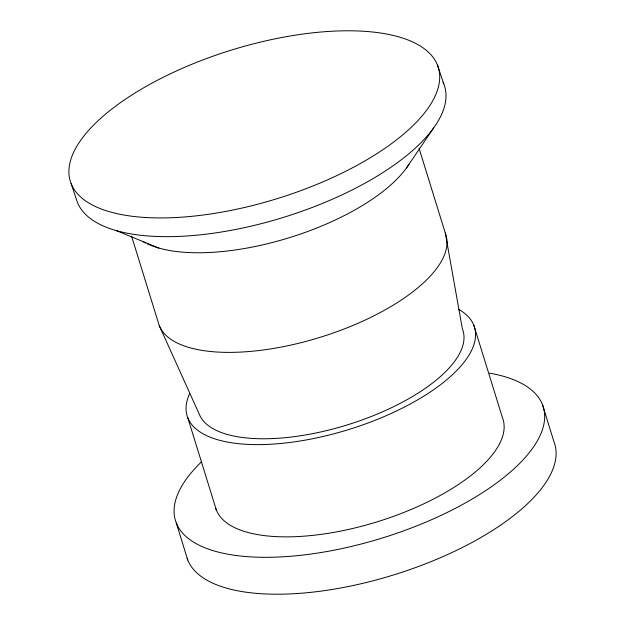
<?xml version="1.0" encoding="UTF-8"?>
<svg xmlns="http://www.w3.org/2000/svg" width="625" height="625" viewBox="0 0 625 625"><rect width="100%" height="100%" fill="white"/><g stroke="black" fill="none" stroke-linecap="round" stroke-linejoin="round"><path stroke-width="0.94" d="M406.523 167.906L433.602 127.984M116.344 230.625L158.797 248.047M131.586 236.211L159.25 325.586L199.242 414.125A138.352 55.828 -17.2 0 0 351.477 423.578A138.352 55.828 -17.2 0 0 462.406 328.992L445.297 233.055L419.07 148.328M437.469 65.102L443.766 83.836M71.133 183.617L77.422 202.352A192.594 77.719 -17.2 0 0 291.406 214.844A192.594 77.719 -17.2 0 0 443.07 82.219M542.445 404.57L553.867 441.469A192.492 77.68 -17.2 0 1 397.367 573.766A192.492 77.68 -17.2 0 1 187.102 558.195M473.844 325.289L502.398 417.531A150.383 60.688 -17.2 0 1 379.641 521.047A150.383 60.688 -17.2 0 1 215.734 508.312M187.805 417.828L216.352 510.062M176.305 523.023L187.727 559.914M489.492 373.148A192.492 77.68 -17.2 0 1 500.93 479.75A192.492 77.68 -17.2 0 1 251.016 556.898A192.492 77.68 -17.2 0 1 201.172 462.148M458.867 309.469A150.383 60.688 -17.2 0 1 350.117 429.109A150.383 60.688 -17.2 0 1 189.484 393.977M445.297 233.055A150.383 60.688 -17.2 0 1 324.719 335.867A150.383 60.688 -17.2 0 1 159.25 325.586M408.938 164.344A150.383 60.688 -17.2 0 1 287.641 238.211A150.383 60.688 -17.2 0 1 147.461 243.891M145.781 243.07A150.383 60.688 -17.2 0 1 143.391 241.789M145.109 217.469A192.594 77.719 -17.2 0 0 438.672 85.867A192.594 77.719 -17.2 0 0 179.125 69.742A192.594 77.719 -17.2 0 0 145.109 217.469"/></g></svg>
